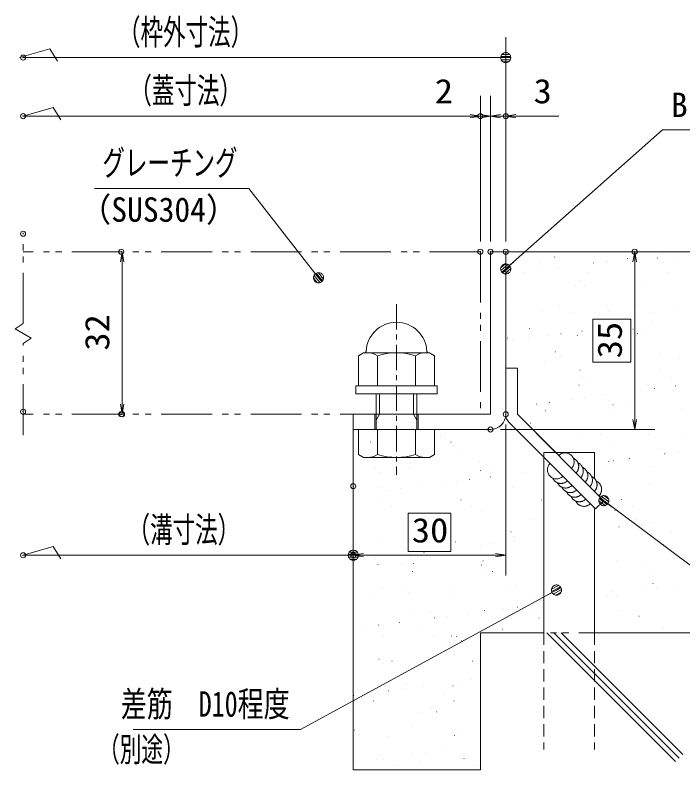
# Model space of a CAD drawing. Units: millimetres, scale not verified. Extents: x -1050 to 1050, y -742 to 742.
# Drawn here: x 491.5 to 820.1, y -488.5 to -117 of the extents above; entities that cross this region are included whole.
import ezdxf
from ezdxf.enums import TextEntityAlignment as Align

# ---------------------------------------------------------------- set-up
doc = ezdxf.new("R2010")
doc.units = ezdxf.units.MM
doc.header["$LTSCALE"] = 5
doc.header["$PDMODE"] = 32
doc.header["$PDSIZE"] = 2.5
for name, pattern in [('CHAIN1', [8, 5, -1, 1, -1]), ('DASHED1', [1.8, 1.2, -0.6]), ('DOUBLE_CHAIN1', [8.8, 5, -1, 0.6, -0.6, 0.6, -1])]:
    doc.linetypes.add(name, pattern=pattern)
for name, color, linetype, lineweight in [('0-1_寸法注釈', 2, 'Continuous', 9), ('0-2_0', 2, 'Continuous', 9), ('0-3_DEFPOINTS', 134, 'Continuous', 9), ('0-4_蓋', 5, 'Continuous', 9), ('0-5_ハッチング', 4, 'Continuous', 9), ('0-6_想像線', 134, 'DOUBLE_CHAIN1', 9), ('0-8_枠', 7, 'Continuous', 9), ('0-B_締付部品', 7, 'Continuous', 9)]:
    doc.layers.add(name, color=color, linetype=linetype, lineweight=lineweight)
doc.styles.add('ＭＳ ゴシック', font='')
doc.styles.get('ＭＳ ゴシック').set_extended_font_data('MS Gothic')

# ---------------------------------------------------------------- blocks, each defined once
blk = doc.blocks.new('_Dot')
at = {"layer": '0-2_0'}
for p, q in [((-2.5, 0), (-5, 0)), ((2.445, 0.5), (-2.445, 0.5)), ((1.997, 1.5), (-1.997, 1.5)), ((2.289, -0.995), (-2.289, -0.995)), ((1.499, -1.995), (-1.499, -1.995))]:
    blk.add_line(p, q, dxfattribs=at)
for points in [[(2.5, 0), (2.48, 0.313), (2.421, 0.622), (2.324, 0.92), (2.191, 1.204), (2.023, 1.469), (1.822, 1.711), (1.594, 1.926), (1.34, 2.111), (1.064, 2.262), (0.773, 2.378), (0.468, 2.456), (0.157, 2.495), (-0.157, 2.495), (-0.468, 2.456), (-0.773, 2.378), (-1.064, 2.262), (-1.34, 2.111), (-1.594, 1.926), (-1.822, 1.711), (-2.023, 1.469), (-2.191, 1.204), (-2.324, 0.92), (-2.421, 0.622), (-2.48, 0.313), (-2.5, 0), (0, 0)], [(-2.5, 0), (-2.48, -0.313), (-2.421, -0.622), (-2.324, -0.92), (-2.191, -1.204), (-2.023, -1.469), (-1.822, -1.711), (-1.594, -1.926), (-1.34, -2.111), (-1.064, -2.262), (-0.773, -2.378), (-0.468, -2.456), (-0.157, -2.495), (0.157, -2.495), (0.468, -2.456), (0.773, -2.378), (1.064, -2.262), (1.34, -2.111), (1.594, -1.926), (1.822, -1.711), (2.023, -1.469), (2.191, -1.204), (2.324, -0.92), (2.421, -0.622), (2.48, -0.313), (2.5, 0), (0, 0)]]:
    blk.add_lwpolyline(points, close=True, dxfattribs=at)
blk = doc.blocks.new('_OPEN')
at = {"layer": '0-2_0'}
blk.add_line((0, 0), (-5, 0), dxfattribs=at)
blk.add_lwpolyline([(-5, 0.833), (0, 0), (-5, -0.833)], dxfattribs=at)
blk = doc.blocks.new('A$C137235B9')
at = {"layer": '0-8_枠'}
for p, q in [((108.467, 61.25), (123.467, 61.25)), ((108.467, 18.75), (123.467, 18.75))]:
    blk.add_line(p, q, dxfattribs=at)
at = {"layer": '0-B_締付部品'}
for p, q in [((50.87, 77.528), (47.967, 72.5)), ((50.87, 77.528), (80.467, 77.528)), ((80.467, 80), (80.467, 0)), ((88.467, 80), (80.467, 80)), ((88.467, 80), (88.467, 0)), ((123.467, 2.472), (123.467, 77.528)), ((148.064, 77.528), (123.467, 77.528)), ((148.064, 77.528), (150.967, 72.5)), ((47.967, 72.5), (47.967, 7.5)), ((150.967, 7.5), (150.967, 72.5)), ((88.467, 60), (123.467, 60)), ((114.33, 60), (108.467, 56.615)), ((108.467, 20), (108.467, 60)), ((50.87, 58.764), (80.467, 58.764)), ((108.467, 56.615), (88.467, 56.615)), ((148.064, 58.764), (123.467, 58.764)), ((108.467, 23.385), (88.467, 23.385)), ((114.33, 20), (108.467, 23.385)), ((50.87, 21.236), (80.467, 21.236)), ((88.467, 20), (123.467, 20)), ((148.064, 21.236), (123.467, 21.236)), ((50.87, 2.472), (47.967, 7.5)), ((148.064, 2.472), (150.967, 7.5)), ((50.87, 2.472), (80.467, 2.472)), ((88.467, 0), (80.467, 0)), ((148.064, 2.472), (123.467, 2.472))]:
    blk.add_line(p, q, dxfattribs=at)
at = {"layer": '0-B_締付部品', "color": 6, "linetype": 'CHAIN1'}
blk.add_line((0, 40), (167.946, 40), dxfattribs=at)
at = {"layer": '0-B_締付部品'}
for centre, radius, start, end in [((47.967, 40), 30, 92.7294, 267.2706), ((46.467, 71.464), 1.5, 272.7294, 0), ((64.58, 68.146), 16.613, 180, 214.38425), ((134.354, 68.146), 16.613, 325.61575, 0), ((110.064, 40), 62.097, 162.41205, 197.58795), ((88.87, 40), 62.097, 342.41205, 17.58795), ((64.58, 11.854), 16.613, 145.61575, 180), ((134.354, 11.854), 16.613, 0, 34.38425), ((46.467, 8.536), 1.5, 0, 87.2706)]:
    blk.add_arc(centre, radius, start, end, dxfattribs=at)

msp = doc.modelspace()

# ---------------------------------------------------------------- linework, layer by layer
at = {"layer": '0-1_寸法注釈'}
for p, q in [((732.95, -228.471), (732.95, -127.974)), ((493.745, -137.974), (508.548, -133.646)), ((508.548, -133.646), (512.376, -139.722)), ((727.95, -137.974), (495.45, -137.974)), ((720.45, -228.471), (720.45, -156.755)), ((720.45, -228.471), (720.45, -156.755)), ((725.45, -228.471), (725.45, -156.755)), ((725.45, -228.471), (725.45, -156.755)), ((732.95, -228.471), (732.95, -156.755)), ((720.45, -166.755), (495.45, -166.755)), ((715.45, -166.755), (694.337, -166.755)), ((720.45, -166.755), (715.45, -166.755)), ((725.45, -166.755), (720.45, -166.755)), ((725.45, -166.755), (732.95, -166.755)), ((730.45, -166.755), (735.45, -166.755)), ((737.95, -166.755), (759.063, -166.755)), ((544.185, -238.471), (544.185, -308.471)), ((796.393, -315.971), (796.393, -238.471)), ((732.95, -318.471), (732.95, -392.826)), ((730.45, -320.971), (806.393, -320.971)), ((657.95, -377.826), (657.95, -372.826)), ((495.45, -382.826), (510.253, -378.497)), ((510.253, -378.497), (514.08, -384.574)), ((652.95, -382.826), (495.45, -382.826)), ((727.95, -382.826), (662.95, -382.826))]:
    msp.add_line(p, q, dxfattribs=at)
for points in [[(495.45, -166.755), (510.253, -162.426), (514.08, -168.503)], [(899.393, -173.5), (810.026, -173.5), (733.702, -241.299)], [(530.622, -202.293), (606.589, -202.293), (640.222, -245.508)], [(930.133, -430.768), (881.08, -430.768), (782.013, -356.577)], [(549.657, -468.619), (631.881, -468.619), (757.025, -400.445)]]:
    msp.add_lwpolyline(points, dxfattribs=at)
at = {"layer": '0-3_DEFPOINTS'}
for p in [(495.45, -137.974), (495.45, -166.755), (720.45, -166.755), (732.95, -166.755), (495.45, -224.646), (543.742, -233.471), (720.45, -233.471), (725.45, -233.471), (732.95, -233.471), (796.393, -233.471), (495.45, -312.221), (543.742, -313.471), (544.185, -313.471), (732.95, -313.471), (725.45, -320.971), (657.95, -348.86), (495.45, -382.826), (657.95, -382.826), (657.95, -382.826)]:
    msp.add_point(p, dxfattribs=at)
at = {"layer": '0-4_蓋', "linetype": 'DOUBLE_CHAIN1'}
for p, q in [((720.45, -233.471), (495.45, -233.471)), ((720.45, -233.471), (720.45, -313.471)), ((720.45, -313.471), (495.45, -313.471))]:
    msp.add_line(p, q, dxfattribs=at)
at = {"layer": '0-5_ハッチング'}
for p, q in [((789.242, -233.471), (789.292, -233.471)), ((816.801, -233.608), (816.851, -233.608)), ((817.838, -233.471), (817.888, -233.471)), ((817.838, -233.471), (817.888, -233.471)), ((756.852, -236.191), (756.902, -236.191)), ((792.941, -236.749), (792.991, -236.749)), ((807.671, -236.627), (807.721, -236.627)), ((810.191, -234.478), (810.241, -234.478)), ((816.975, -237.275), (817.025, -237.275)), ((750.186, -238.355), (750.236, -238.355)), ((758.755, -241.25), (758.805, -241.25)), ((776.005, -238.979), (776.055, -238.979)), ((782.616, -238.109), (782.666, -238.109)), ((782.674, -238.511), (782.724, -238.511)), ((810.011, -238.772), (810.061, -238.772)), ((734.049, -243.997), (734.099, -243.997)), ((741.82, -243.479), (741.87, -243.479)), ((748.43, -242.609), (748.48, -242.609)), ((773.599, -243.925), (773.649, -243.925)), ((813.148, -243.853), (813.198, -243.853)), ((769.493, -247.774), (769.543, -247.774)), ((733.058, -251.498), (733.108, -251.498)), ((767.359, -250.263), (767.409, -250.263)), ((771.834, -249.919), (771.884, -249.919)), ((800.603, -249.839), (800.653, -249.839)), ((798.77, -259.961), (798.82, -259.961)), ((733.656, -261.065), (733.706, -261.065)), ((750.986, -262.826), (751.036, -262.826)), ((759.22, -260.033), (759.27, -260.033)), ((764.576, -263.445), (764.626, -263.445)), ((782.882, -260.043), (782.932, -260.043)), ((783.474, -262.982), (783.524, -262.982)), ((804.125, -263.373), (804.175, -263.373)), ((817.775, -261.746), (817.825, -261.746)), ((775.768, -268.895), (775.818, -268.895)), ((775.768, -268.895), (775.818, -268.895)), ((775.768, -270.575), (775.818, -270.575)), ((804.65, -268.09), (804.7, -268.09)), ((744.705, -271.19), (744.755, -271.19)), ((753.529, -274.82), (753.579, -274.82)), ((760.14, -273.95), (760.19, -273.95)), ((768.159, -274.733), (768.209, -274.733)), ((770.464, -272.59), (770.514, -272.59)), ((775.768, -271.892), (775.818, -271.892)), ((795.523, -271.626), (795.573, -271.626)), ((797.864, -273.771), (797.914, -273.771)), ((801.403, -274.309), (801.453, -274.309)), ((733.858, -275.969), (733.908, -275.969)), ((736.279, -277.091), (736.329, -277.091)), ((744.306, -275.799), (744.356, -275.799)), ((757.345, -282.773), (757.395, -282.773)), ((759.686, -284.918), (759.736, -284.918)), ((808.913, -283.895), (808.963, -283.895)), ((751.786, -287.297), (751.836, -287.297)), ((783.86, -287.77), (783.91, -287.77)), ((783.86, -287.77), (783.91, -287.77)), ((818.575, -286.217), (818.625, -286.217)), ((769.477, -291.835), (769.527, -291.835)), ((809.027, -291.763), (809.077, -291.763)), ((770.735, -295.042), (770.785, -295.042)), ((774.833, -295.247), (774.883, -295.247)), ((814.382, -295.175), (814.432, -295.175)), ((768.959, -299.204), (769.009, -299.204)), ((802.203, -298.78), (802.253, -298.78)), ((806.034, -300.79), (806.084, -300.79)), ((816.359, -299.431), (816.409, -299.431)), ((782.174, -303.931), (782.224, -303.931)), ((799.424, -301.66), (799.474, -301.66)), ((754.563, -307.601), (754.613, -307.601)), ((765.238, -306.161), (765.288, -306.161)), ((771.849, -305.29), (771.899, -305.29)), ((783.376, -306.625), (783.426, -306.625)), ((794.113, -307.53), (794.163, -307.53)), ((747.988, -308.432), (748.038, -308.432)), ((752.586, -311.767), (752.636, -311.767)), ((785.074, -311.923), (785.124, -311.923)), ((785.716, -308.77), (785.766, -308.77)), ((819.375, -310.687), (819.425, -310.687)), ((745.198, -317.771), (745.248, -317.771)), ((796.765, -318.894), (796.815, -318.894)), ((675.21, -320.971), (675.26, -320.971)), ((675.21, -320.971), (675.26, -320.971)), ((739.164, -322.067), (739.214, -322.067)), ((747.539, -319.916), (747.589, -319.916)), ((661.085, -323.853), (661.135, -323.853)), ((669.727, -325.179), (669.777, -325.179)), ((700.635, -323.781), (700.685, -323.781)), ((702.97, -324.755), (703.02, -324.755)), ((735.458, -324.91), (735.508, -324.91)), ((740.184, -323.709), (740.234, -323.709)), ((741.897, -324.8), (741.947, -324.8)), ((741.897, -324.8), (741.947, -324.8)), ((769.759, -323.675), (769.809, -323.675)), ((779.734, -323.637), (779.784, -323.637)), ((803.003, -323.251), (803.053, -323.251)), ((819.284, -323.565), (819.334, -323.565)), ((666.441, -327.265), (666.491, -327.265)), ((705.99, -327.193), (706.04, -327.193)), ((707.02, -328.918), (707.07, -328.918)), ((758.587, -330.041), (758.637, -330.041)), ((785.089, -327.049), (785.139, -327.049)), ((809.406, -330.477), (809.456, -330.477)), ((709.361, -331.063), (709.411, -331.063)), ((811.133, -333.001), (811.183, -333.001)), ((811.747, -332.622), (811.797, -332.622)), ((817.744, -332.13), (817.794, -332.13)), ((685.842, -337.898), (685.892, -337.898)), ((720.143, -336.662), (720.193, -336.662)), ((751.7, -337.532), (751.75, -337.532)), ((776.948, -337.501), (776.998, -337.501)), ((783.558, -336.631), (783.608, -336.631)), ((785.874, -336.394), (785.924, -336.394)), ((793.883, -335.272), (793.933, -335.272)), ((668.842, -340.064), (668.892, -340.064)), ((685.721, -339.547), (685.771, -339.547)), ((720.41, -341.187), (720.46, -341.187)), ((725.27, -339.475), (725.32, -339.475)), ((749.373, -341.132), (749.423, -341.132)), ((751.7, -340.825), (751.75, -340.825)), ((751.7, -340.825), (751.75, -340.825)), ((804.369, -339.332), (804.419, -339.332)), ((671.183, -342.209), (671.233, -342.209)), ((725.512, -344.273), (725.562, -344.273)), ((742.762, -342.002), (742.812, -342.002)), ((691.327, -348.774), (691.377, -348.774)), ((708.577, -346.503), (708.627, -346.503)), ((715.187, -345.632), (715.237, -345.632)), ((803.803, -347.721), (803.853, -347.721)), ((670.527, -349.649), (670.577, -349.649)), ((674.391, -351.003), (674.441, -351.003)), ((681.002, -350.133), (681.052, -350.133)), ((682.232, -352.334), (682.282, -352.334)), ((703.77, -349.225), (703.82, -349.225)), ((733.05, -352.77), (733.1, -352.77)), ((736.258, -349.381), (736.308, -349.381)), ((671.342, -355.655), (671.392, -355.655)), ((710.892, -355.583), (710.942, -355.583)), ((735.391, -354.915), (735.441, -354.915)), ((750.441, -355.511), (750.491, -355.511)), ((751.7, -356.313), (751.75, -356.313)), ((751.7, -356.313), (751.75, -356.313)), ((784.618, -353.893), (784.668, -353.893)), ((789.991, -355.439), (790.041, -355.439)), ((676.697, -359.067), (676.747, -359.067)), ((716.247, -358.995), (716.297, -358.995)), ((795.346, -358.851), (795.396, -358.851)), ((684.902, -363.704), (684.952, -363.704)), ((684.902, -363.704), (684.952, -363.704)), ((720.943, -361.133), (720.993, -361.133)), ((751.7, -362.616), (751.75, -362.616)), ((786.674, -360.864), (786.724, -360.864)), ((684.902, -364.293), (684.952, -364.293)), ((746.44, -365.04), (746.49, -365.04)), ((797.258, -365.476), (797.308, -365.476)), ((799.599, -367.621), (799.649, -367.621)), ((805.593, -366.612), (805.643, -366.612)), ((735.527, -371.277), (735.577, -371.277)), ((788.657, -368.842), (788.707, -368.842)), ((795.268, -367.972), (795.318, -367.972)), ((814.626, -371.134), (814.676, -371.134)), ((671.327, -374.12), (671.377, -374.12)), ((737.058, -373.852), (737.108, -373.852)), ((751.7, -373.708), (751.75, -373.708)), ((804.603, -372.192), (804.653, -372.192)), ((659.035, -377.208), (659.085, -377.208)), ((708.262, -376.186), (708.312, -376.186)), ((720.286, -377.843), (720.336, -377.843)), ((726.897, -376.973), (726.947, -376.973)), ((737.221, -375.614), (737.271, -375.614)), ((810.648, -377.746), (810.698, -377.746)), ((686.101, -382.344), (686.151, -382.344)), ((692.711, -381.474), (692.761, -381.474)), ((695.115, -380.951), (695.165, -380.951)), ((696.682, -380.951), (696.732, -380.951)), ((696.682, -380.951), (696.732, -380.951)), ((658.526, -385.974), (658.576, -385.974)), ((668.85, -384.615), (668.9, -384.615)), ((721.743, -385.603), (721.793, -385.603)), ((787.474, -385.335), (787.524, -385.335)), ((670.084, -387.333), (670.134, -387.333)), ((681.599, -387.457), (681.649, -387.457)), ((687.442, -386.839), (687.492, -386.839)), ((720.903, -387.769), (720.953, -387.769)), ((721.148, -387.385), (721.198, -387.385)), ((723.244, -389.914), (723.294, -389.914)), ((751.7, -387.701), (751.75, -387.701)), ((800.248, -387.241), (800.298, -387.241)), ((686.954, -390.869), (687.004, -390.869)), ((726.504, -390.797), (726.554, -390.797)), ((805.603, -390.653), (805.653, -390.653)), ((805.403, -396.663), (805.453, -396.663)), ((672.127, -398.591), (672.177, -398.591)), ((682.725, -398.916), (682.775, -398.916)), ((685.066, -401.061), (685.116, -401.061)), ((705.37, -398.167), (705.42, -398.167)), ((734.292, -400.039), (734.342, -400.039)), ((737.858, -398.322), (737.908, -398.322)), ((785.111, -400.475), (785.161, -400.475)), ((800.367, -400.183), (800.417, -400.183)), ((806.977, -399.312), (807.027, -399.312)), ((817.302, -397.953), (817.352, -397.953)), ((666.685, -403.223), (666.735, -403.223)), ((706.234, -403.151), (706.284, -403.151)), ((745.784, -403.08), (745.834, -403.08)), ((783.116, -402.454), (783.166, -402.454)), ((785.334, -403.008), (785.384, -403.008)), ((787.452, -402.62), (787.502, -402.62)), ((738.606, -408.314), (738.656, -408.314)), ((748.931, -406.954), (748.981, -406.954)), ((751.7, -406.59), (751.75, -406.59)), ((688.242, -411.31), (688.292, -411.31)), ((696.115, -411.185), (696.165, -411.185)), ((714.745, -411.455), (714.795, -411.455)), ((722.543, -410.074), (722.593, -410.074)), ((731.995, -409.184), (732.045, -409.184)), ((746.933, -411.622), (746.983, -411.622)), ((788.274, -409.806), (788.324, -409.806)), ((680.56, -415.956), (680.61, -415.956)), ((697.81, -413.684), (697.86, -413.684)), ((704.42, -412.814), (704.47, -412.814)), ((749.274, -413.767), (749.324, -413.767)), ((751.7, -412.786), (751.75, -412.786)), ((751.7, -415.99), (751.75, -415.99)), ((798.501, -412.744), (798.551, -412.744)), ((663.624, -418.185), (663.674, -418.185)), ((670.235, -417.315), (670.285, -417.315)), ((691.856, -419.259), (691.906, -419.259)), ((731.405, -419.187), (731.455, -419.187)), ((810.505, -419.043), (810.555, -419.043)), ((672.927, -423.061), (672.977, -423.061)), ((697.211, -422.671), (697.261, -422.671)), ((706.17, -422.637), (706.22, -422.637)), ((708.755, -422.768), (708.805, -422.768)), ((734.206, -420.971), (734.256, -420.971)), ((734.206, -420.971), (734.256, -420.971)), ((753.129, -420.971), (816.539, -484.382)), ((756.664, -420.971), (818.307, -482.614)), ((760.2, -420.971), (820.075, -480.846)), ((813.531, -420.971), (813.581, -420.971)), ((813.531, -420.971), (813.581, -420.971)), ((711.096, -424.913), (711.146, -424.913)), ((670.577, -433.914), (670.627, -433.914)), ((720.45, -433.484), (720.5, -433.484)), ((672.918, -436.059), (672.968, -436.059)), ((676.942, -435.025), (676.992, -435.025)), ((689.042, -435.78), (689.092, -435.78)), ((716.491, -434.953), (716.541, -434.953)), ((709.519, -445.025), (709.569, -445.025)), ((716.13, -444.155), (716.18, -444.155)), ((720.45, -443.586), (720.5, -443.586)), ((720.45, -443.586), (720.5, -443.586)), ((673.727, -447.532), (673.777, -447.532)), ((681.944, -448.655), (681.994, -448.655)), ((683.967, -446.184), (684.017, -446.184)), ((692.269, -447.296), (692.319, -447.296)), ((706.97, -447.108), (707.02, -447.108)), ((658.084, -451.797), (658.134, -451.797)), ((662.563, -451.133), (662.613, -451.133)), ((675.334, -449.526), (675.384, -449.526)), ((702.113, -451.061), (702.163, -451.061)), ((667.918, -454.545), (667.968, -454.545)), ((707.468, -454.473), (707.518, -454.473)), ((689.842, -460.251), (689.892, -460.251)), ((696.608, -457.767), (696.658, -457.767)), ((698.949, -459.912), (698.999, -459.912)), ((720.45, -462.743), (720.5, -462.743)), ((687.198, -466.827), (687.248, -466.827)), ((658.43, -468.913), (658.48, -468.913)), ((660.771, -471.058), (660.821, -471.058)), ((707.77, -471.579), (707.82, -471.579)), ((709.997, -470.036), (710.047, -470.036)), ((674.527, -472.003), (674.577, -472.003)), ((703.979, -478.637), (704.029, -478.637)), ((720.45, -476.468), (720.5, -476.468)), ((671.82, -481.183), (671.87, -481.183)), ((687.043, -480.866), (687.093, -480.866)), ((693.654, -479.996), (693.704, -479.996)), ((712.369, -482.863), (712.419, -482.863)), ((658.154, -484.566), (658.204, -484.566)), ((659.468, -484.497), (659.518, -484.497)), ((669.793, -483.137), (669.843, -483.137)), ((672.82, -482.935), (672.87, -482.935)), ((678.175, -486.347), (678.225, -486.347)), ((690.642, -484.722), (690.692, -484.722)), ((717.725, -486.275), (717.775, -486.275)), ((681.51, -488.471), (681.56, -488.471)), ((720.45, -488.011), (720.5, -488.011))]:
    msp.add_line(p, q, dxfattribs=at)
for points in [[(732.95, -233.471), (732.95, -290.853), (738.7, -290.853), (738.7, -313.471), (757.45, -332.221), (776.7, -332.221), (776.7, -345.176)], [(778.833, -353.605), (781.21, -355.982), (777.144, -360.047), (776.7, -359.603), (776.7, -420.971), (837.95, -420.971), (837.95, -295.971), (895.45, -295.971), (895.45, -233.471), (732.95, -233.471)], [(751.7, -420.971), (751.7, -334.603), (734.634, -317.537)], [(725.45, -320.971), (657.95, -320.971), (657.95, -488.471), (720.45, -488.471), (720.45, -420.971), (751.7, -420.971)]]:
    msp.add_lwpolyline(points, dxfattribs=at)
for points in [[(775.768, -287.77), (775.768, -266.673), (794.518, -266.673), (794.518, -287.77)], [(684.902, -362.201), (705.998, -362.201), (705.998, -380.951), (684.902, -380.951)]]:
    msp.add_lwpolyline(points, close=True, dxfattribs=at)
for centre, radius, start, end in [((725.45, -313.471), 7.5, 270, 0), ((738.7, -313.471), 5.75, 180, 225), ((773.428, -348.199), 4.455, 24.02542, 42.73698), ((775.683, -350.455), 4.455, 315, 65.97458)]:
    msp.add_arc(centre, radius, start, end, dxfattribs=at)
at = {"layer": '0-6_想像線'}
for p, q in [((495.45, -268.801), (495.45, -224.133)), ((895.45, -233.471), (732.95, -233.471)), ((499.377, -276.093), (495.45, -273.761)), ((495.45, -278.721), (499.377, -276.093)), ((495.45, -323.681), (495.45, -278.721)), ((657.95, -320.971), (657.95, -488.471)), ((751.7, -332.221), (751.7, -420.971)), ((751.7, -332.221), (776.7, -332.221)), ((776.7, -332.221), (776.7, -345.176)), ((776.7, -359.603), (776.7, -420.971)), ((720.45, -420.971), (720.45, -488.471)), ((837.95, -420.971), (720.45, -420.971))]:
    msp.add_line(p, q, dxfattribs=at)
at = {"layer": '0-6_想像線', "linetype": 'DASHED1'}
for p, q in [((751.7, -420.971), (751.7, -478.471)), ((776.7, -420.971), (776.7, -478.471))]:
    msp.add_line(p, q, dxfattribs=at)
at = {"layer": '0-6_想像線'}
msp.add_lwpolyline([(495.45, -268.801), (491.523, -271.43), (495.45, -273.761)], dxfattribs=at)
for centre, start, end in [((762.151, -336.923), 315, 135), ((757.892, -340.796), 135, 315), ((764.407, -339.178), 315, 65.97458), ((766.662, -341.433), 315, 65.97458), ((768.917, -343.689), 315, 65.97458), ((760.148, -343.051), 204.02542, 315), ((771.172, -345.944), 315, 65.97458), ((773.428, -348.199), 315, 65.97458), ((762.403, -345.306), 204.02542, 315), ((775.683, -350.455), 315, 65.97458), ((764.658, -347.562), 204.02542, 315), ((766.914, -349.817), 204.02542, 315), ((769.169, -352.072), 204.02542, 315), ((771.424, -354.327), 204.02542, 315)]:
    msp.add_arc(centre, 4.455, start, end, dxfattribs=at)
at = {"layer": '0-8_枠'}
for p, q in [((725.45, -233.471), (725.45, -313.471)), ((732.95, -233.471), (725.45, -233.471)), ((732.95, -313.471), (732.95, -233.471)), ((732.95, -290.853), (732.95, -313.471)), ((738.7, -290.853), (732.95, -290.853)), ((738.7, -290.853), (738.7, -313.471)), ((657.95, -313.471), (725.45, -313.471)), ((657.95, -320.971), (657.95, -313.471)), ((781.21, -355.982), (738.7, -313.471)), ((777.144, -360.047), (734.634, -317.537)), ((657.95, -320.971), (725.45, -320.971)), ((777.144, -360.047), (781.21, -355.982))]:
    msp.add_line(p, q, dxfattribs=at)
for centre, radius, start, end in [((725.45, -313.471), 7.5, 270, 0), ((738.7, -313.471), 5.75, 180, 225)]:
    msp.add_arc(centre, radius, start, end, dxfattribs=at)

# ---------------------------------------------------------------- block references
at = {"layer": '0-1_寸法注釈'}
for name, p in [('_Dot', (732.95, -137.974)), ('_OPEN', (720.45, -166.755)), ('_OPEN', (725.45, -166.755)), ('_Dot', (657.95, -382.826)), ('_OPEN', (732.95, -382.826))]:
    msp.add_blockref(name, p, dxfattribs=at)
for name, p, rotation in [('_OPEN', (725.45, -166.755), 180), ('_OPEN', (732.95, -166.755), 180), ('_OPEN', (544.185, -233.471), 90), ('_OPEN', (796.393, -233.471), 90), ('_Dot', (732.95, -241.958), 221.24479), ('_Dot', (640.848, -246.289), 308.70945), ('_OPEN', (544.185, -313.471), 270), ('_OPEN', (796.393, -320.971), 270), ('_Dot', (781.21, -355.982), 143.44632), ('_OPEN', (657.95, -382.826), 180), ('_Dot', (757.904, -399.97), 28.38875)]:
    msp.add_blockref(name, p, dxfattribs=dict(at, rotation=rotation))
at = {"layer": '0-B_締付部品', "xscale": 0.5, "yscale": 0.5, "rotation": 270}
msp.add_blockref('A$C137235B9', (659.2, -259.238), dxfattribs=at)

# ---------------------------------------------------------------- texts
at = {"layer": '0-1_寸法注釈', "color": 7, "style": 'ＭＳ ゴシック'}
for s, height, width, p in [('（枠外寸法）', 12.5, 0.65, (542.156, -135.38)), ('（蓋寸法）', 12.5, 0.65, (547.739, -164.16)), ('2', 12.02, 1.1, (698.027, -164.068)), ('3', 12.02, 1.1, (746.64, -164.068)), ('グレーチング', 12.5, 0.65, (534.467, -199.699)), ('（SUS304）', 12.02, 0.95, (523.271, -222.343)), ('（溝寸法）', 12.5, 0.65, (546.861, -380.231)), ('30', 12.02, 1.1, (686.717, -380.139)), ('差筋\u3000D10程度', 12.51, 0.75, (543.501, -466.024)), ('（別途）', 12.02, 0.65, (532.364, -487.988))]:
    msp.add_text(s, height=height, dxfattribs=dict(at, width=width)).set_placement(p, align=Align.BOTTOM_LEFT)
msp.add_text('BB枠\u3000L3x35x30', height=12.03, dxfattribs=at).set_placement((814.279, -170.813), align=Align.BOTTOM_LEFT)
at = {"layer": '0-1_寸法注釈', "color": 7, "style": 'ＭＳ ゴシック', "width": 1.1}
for s, p in [('32', (541.498, -282.205)), ('35', (793.706, -285.955))]:
    msp.add_text(s, height=12.02, rotation=90, dxfattribs=at).set_placement(p, align=Align.BOTTOM_LEFT)

doc.saveas('drawing.dxf')
